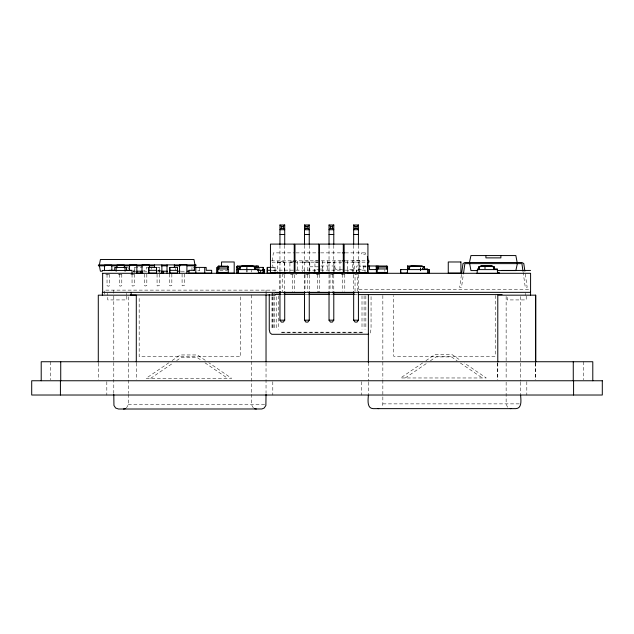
<?xml version="1.0" encoding="UTF-8"?>
<svg xmlns="http://www.w3.org/2000/svg" width="634" height="634" viewBox="0 0 634 634"><rect width="100%" height="100%" fill="white"/><g stroke="black" fill="none" stroke-linecap="round" stroke-linejoin="round"><path stroke-width="0.48" stroke-dasharray="3.17 2.38" d="M134.804 273.08L134.804 267.389L142.563 267.389M159.3 273.08L159.3 267.389L157.359 267.389M275.037 273.08L275.037 267.389L271.637 267.389M322.833 273.08L322.833 265.971M334.007 273.08L334.007 265.971M356.593 273.08L356.593 265.971M365.057 273.08L365.057 265.971M128.258 394.388L128.227 404.864L126.412 408.034M382.841 380.218L382.841 403.866L381.462 407.242M272.351 260.836L273.349 252.871L295.024 252.871M461.394 274.982L459.634 287.392L461.497 287.487L463.652 272.319M370.177 333.016L371.056 329.197L371.056 295.404M168.89 362.751L146.066 378.347L231.656 378.347L208.832 362.751M172.147 360.524L180.302 354.953L197.42 354.953L205.567 360.524M150.662 378.347L173.367 362.83M176.617 360.611L181.475 357.291L196.881 357.291L201.747 360.611M422.656 362.925L400.648 377.967L486.238 377.967L464.223 362.925M425.913 360.698L434.884 354.572L452.002 354.572L460.966 360.698M405.245 377.967L427.142 363.005M430.383 360.786L436.057 356.91L451.463 356.91L457.146 360.786M296.007 252.871L319.647 252.871M320.63 252.871L341.322 252.871M345.261 252.871L366.935 252.871M271.344 260.836L341.805 260.82M345.268 260.836L367.934 260.836M317.705 260.994L314.947 260.994L314.947 273.088M293.605 261.176L289.92 261.176L289.92 273.27L291.236 274.673L295.991 274.673L297.291 273.27L297.291 261.176L294.525 261.176M352.472 262.08L359.843 262.08M341.805 262.167L272.351 262.183L273.349 270.147L295.024 270.147M345.268 262.183L367.934 262.183M314.947 262.341L317.705 262.341M327.453 262.254L334.823 262.254M302.434 262.436L309.804 262.436M277.415 262.611L284.777 262.611M289.92 262.524L295.452 262.524M365.905 265.971L354.771 265.971L354.771 269.585L347.923 269.585L347.923 272.208M318.498 266.819L307.839 266.819L307.839 273.214M366.167 266.819L359.383 266.819L359.383 273.214M126.8 267.437L128.258 267.437L128.258 269.363M147.722 267.437L146.311 267.437L146.311 270.322L143.569 270.322M320.027 269.585L314.163 269.585L314.163 272.208M342.614 269.585L335.774 269.585L335.774 265.971L321.01 265.971L321.01 269.585M296.007 270.147L319.647 270.147M320.63 270.147L344.278 270.147M345.261 270.147L366.935 270.147M157.359 270.282L159.3 270.282M197.776 270.282L199.718 270.282M219.824 270.282L227.582 270.282M272.129 270.282L275.037 270.282M160.862 270.322L158.12 270.322L158.12 267.437M132.91 271.209L135.866 271.209M143.752 271.209L147.69 271.209M157.541 271.209L160.497 271.209M181.181 271.209L185.12 271.209M130.802 274.213L135.557 274.213M105.783 274.332L110.538 274.332M118.289 274.276L123.044 274.276M341.282 274.316L346.029 274.316M316.255 274.49L321.01 274.49M330.766 274.403L333.524 274.403M305.747 274.585L308.504 274.585M283.477 274.76L282.225 274.76L282.225 291.703M358.899 289.746L529.113 289.746M275.497 290.126L104.317 290.126L104.317 294.976M280.957 294.438L283.263 294.438M305.453 294.438L308.393 294.438M330.48 294.438L332.446 294.438M355.072 294.438L357.394 294.438M382.841 403.866L520.617 403.866M128.258 404.246L266.034 404.246M460.387 363.005L482.276 377.967M204.996 362.83L227.693 378.347M253.41 408.034L251.595 404.864L251.555 394.388M507.525 407.242L506.138 403.866L506.138 380.218M525.269 274.023L527.163 287.392L525.301 287.487L523.153 272.319M583.28 361.737L583.28 379.806M535.714 363.044L535.714 379.766M535.635 363.044L535.635 379.766M526.806 381.708L526.806 395.022M526.22 296.118L526.22 299.922L507.2 299.922L507.2 296.118M525.697 293.296L525.697 295.198M520.617 296.561L520.617 381.224M520.617 382.207L520.617 394.015M506.138 296.466L506.138 379.227M497.785 363.044L497.785 379.766M497.706 363.044L497.706 379.766M495.233 295.476L495.233 356.316L393.754 356.316L393.754 295.476M485.668 266.93L485.668 268.951M484.733 267.065L484.733 268.856M422.315 267.778L422.315 269.585M422.22 267.778L422.22 269.585M420.548 267.746L420.548 272.192M420.453 267.746L420.453 272.192M384.838 269.585L384.838 271.328M382.841 295.484L382.841 379.227M368.37 362.513L368.37 381.224M368.37 382.207L368.37 394.015M365.85 295.824L365.85 329.197M365.469 252.871L365.469 254.218L361.515 254.218L361.515 252.871M364.09 295.824L364.09 329.197M363.234 265.971L363.234 269.585L356.387 269.585L356.387 272.208M362.006 295.824L362.006 329.197M361.586 381.708L361.586 395.022M359.89 260.836L359.89 262.183M359.843 271.891L359.843 260.725L352.472 260.725L352.472 272.826M358.416 245.303L358.416 271.019M358.416 274.855L358.416 290.681M357.291 291.164L357.291 274.229L355.04 274.229L355.04 291.164M353.661 245.303L353.661 271.019M353.661 274.855L353.661 290.681M347.337 260.82L347.337 272.913M344.785 274.316L344.785 291.26M342.526 274.316L342.526 291.26M339.967 260.82L339.967 272.913M334.823 260.907L334.823 271.138M333.785 245.303L333.785 271.019M333.785 274.855L333.785 290.681M332.271 274.403L332.271 291.347M330.021 274.403L330.021 290.404M329.03 245.303L329.03 271.019M329.03 274.855L329.03 290.681M327.453 260.907L327.453 273M322.31 260.994L322.31 273.088M319.758 274.49L319.758 291.434M317.507 274.49L317.507 291.434M309.804 271.32L309.804 261.081L302.434 261.081L302.434 273.183M309.249 245.303L309.249 271.019M309.249 274.855L309.249 290.681M307.252 274.585L307.252 291.521M304.994 274.585L304.994 290.586M304.494 245.303L304.494 271.019M304.494 274.855L304.494 290.681M294.739 274.673L294.739 291.616M292.488 274.673L292.488 291.616M284.777 271.495L284.777 261.263L277.415 261.263L277.415 273.357M284.714 245.303L284.714 271.019M284.714 274.855L284.714 290.681M279.974 274.76L279.974 290.76M279.959 245.303L279.959 271.019M279.959 274.855L279.959 290.681M278.302 295.824L278.302 329.197M276.218 296.807L276.218 329.197M275.037 267.389L275.037 272.144M274.451 292.884L274.451 295.824M274.451 296.807L274.451 329.197M273.111 292.884L273.111 295.824M273.111 296.807L273.111 329.197M272.794 381.708L272.794 395.022M272.271 292.884L272.271 295.824M272.271 296.807L272.271 329.197M271.986 292.884L271.986 295.824M271.986 296.807L271.986 329.197M266.106 292.884L266.106 294.438M266.034 290.126L266.034 294.976M266.034 362.894L266.034 393.413M259.251 268.356L259.251 270.282M251.492 270.282L251.492 272.144M251.555 294.881L251.555 393.405M247.094 267.041L247.094 268.745M246.333 267.603L246.333 268.951M240.651 296.839L240.651 356.696L139.171 356.696L139.171 296.839M199.718 267.389L199.718 272.144M191.959 267.389L191.959 270.282M184.351 273.975L184.351 285.435L182.663 285.839L182.093 285.435L182.093 273.975M175.753 268.356L175.753 270.282M171.838 274.031L171.838 285.49L170.15 285.902L169.587 285.49L169.587 274.031M159.3 267.389L159.3 272.144M159.324 274.094L159.324 285.554L157.636 285.966L157.073 285.554L157.073 274.094M151.542 267.389L151.542 269.284M146.819 274.15L146.819 285.609L145.131 286.021L144.568 285.609L144.568 274.15M136.294 363.044L136.278 379.766M134.804 267.389L134.804 272.144M134.305 274.213L134.305 285.672L132.617 286.085L132.054 285.672L132.054 274.213M133.734 270.322L133.734 272.192M128.258 296.847L128.258 393.405M126.8 296.118L126.8 299.922L107.78 299.922L107.78 296.118M126.277 293.296L126.277 295.198M121.791 274.276L121.791 285.736L120.103 286.148L119.541 285.736L119.541 274.276M113.787 290.126L113.787 294.976M113.787 295.959L113.787 393.413M109.286 274.332L109.286 285.791L108.723 286.203L107.035 285.791L107.035 274.332M107.257 293.296L107.257 295.198M106.813 381.708L106.813 395.022M98.302 363.044L98.286 379.766M50.72 361.737L50.72 379.806M362.767 332.208L280.363 332.208L362.767 332.208M246.951 272.2L246.951 267.778L246.943 272.192"/><path stroke-width="0.95" d="M148.752 273.127L148.752 267.437L156.511 267.437L156.511 273.127L148.752 273.127L148.752 267.437M156.511 273.127L156.511 267.437M169.769 273.127L169.769 267.437L177.528 267.437L177.528 273.127L169.769 273.127L169.769 267.437M177.528 273.127L177.528 267.437M195.787 273.127L195.787 267.437M204.719 273.127L204.719 267.437M263.245 267.389L263.245 273.08L263.245 267.389L255.486 267.389L255.486 269.315M275.037 273.08L267.279 273.08L267.279 267.389L271.352 267.389M367.768 273.08L367.768 265.971L386.795 266.042L387.556 266.304L387.556 273.389L377.175 273.389L377.175 266.367L378.11 266.042L378.11 268.951L377.175 269.751M367.379 266.605L367.934 262.183L368.933 262.183L368.933 260.836L367.934 260.836L367.379 256.405M461.528 274.023L463.018 263.522L464.888 262.516L521.917 262.516L523.779 263.522L524.865 271.162M463.533 273.167L464.888 263.625L521.917 263.625L523.002 271.257M99.403 264.909L100.41 259.528L193.988 259.528L194.987 264.909M194.155 270.314L194.987 265.828M284.714 291.608L284.714 320.178L283.327 322.08L281.345 322.08L279.959 320.178L279.959 291.608M309.249 291.608L309.249 320.178L307.862 322.08L305.881 322.08L304.494 320.178L304.494 291.608M333.785 291.608L333.785 320.178L332.398 322.08L330.417 322.08L329.03 320.178L329.03 291.608M358.416 291.608L358.416 320.178L357.029 322.08L355.048 322.08L353.661 320.178L353.661 291.608M281.345 228.351L279.959 229.738L284.714 229.714L283.327 228.351L281.345 228.351L281.345 226.362L279.959 224.983L284.714 224.983L284.714 244.478M283.327 228.351L283.327 226.362L284.714 224.983M305.881 228.351L304.494 229.738L309.249 229.738L307.862 228.351L305.881 228.351L305.881 226.362L304.494 224.983L309.249 224.983L309.249 244.478M307.862 228.351L307.862 226.362L309.249 224.983M330.417 228.351L329.03 229.738L333.785 229.738L332.398 228.351L330.417 228.351L330.417 226.362L329.03 224.983L333.785 224.983L333.785 244.478M332.398 228.351L332.398 226.362L333.785 224.983M355.048 228.351L353.661 229.738L358.416 229.714L357.029 228.351L355.048 228.351L355.048 226.362L353.661 224.983L358.416 224.983L358.416 244.478M357.029 228.351L357.029 226.362L358.416 224.983M424.542 268.951L423.892 269.601L423.892 267.041L422.054 266.304L411.339 266.304L409.501 267.041L409.501 269.601L408.859 268.951L408.859 266.93L411.07 266.042L421.99 266.367L424.542 266.93L424.542 268.951L427.625 268.951L427.625 272.43L429.4 272.43L429.4 273.389L407.226 273.389L407.67 268.951L408.859 268.951M494.346 268.951L493.696 269.601L493.696 267.041L491.857 266.304L481.143 266.304L479.304 267.041L479.304 269.601L478.662 268.951L478.662 266.93L480.873 266.042L492.127 266.042L494.346 266.93L494.346 268.951L497.428 268.951L497.428 272.43L499.204 272.43L499.204 273.389L477.03 273.389L477.473 268.951L478.662 268.951M237.901 270.282L237.948 273.389L260.122 273.389L260.122 272.43L258.347 272.43L258.347 268.951L255.264 268.951L254.614 269.601L254.614 267.041L252.776 266.304L242.061 266.304L240.223 267.041L240.223 269.601L239.581 268.951L239.581 266.93L241.792 266.042L253.045 266.042L255.264 266.93L255.193 269.315M421.99 266.367L424.542 266.93M480.873 266.042L492.127 266.042M217.882 269.751L218.817 268.951L227.503 268.951L228.264 269.601M236.712 269.751L237.647 268.951L239.581 268.951M368.719 334.229L271.78 334.308L269.981 332.779L269.26 329.735L269.252 294.438M218.817 266.042L217.882 266.367L217.882 273.389L228.264 273.389L228.264 266.304L218.817 266.042L218.817 268.951M258.458 267.778L258.458 265.971L237.647 266.042L236.712 266.367L236.712 273.389M125.334 408.661L123.503 409.017M255.264 266.93L252.712 266.367M494.346 266.93L491.794 266.367M217.882 267.065L228.264 267.041M236.712 267.065L240.54 266.93M377.175 267.065L387.556 267.041M378.086 408.637L378.712 408.597M281.345 226.362L283.327 226.362M305.881 226.362L307.862 226.362M330.417 226.362L332.398 226.362M355.048 226.362L357.029 226.362M279.959 234.469L284.714 234.469M304.494 234.469L309.249 234.469M329.03 234.469L333.785 234.469M353.661 234.469L358.416 234.469M342.305 252.871L344.278 252.871M342.312 260.836L344.571 260.82M293.605 261.176L295.452 261.176M105.315 265.828L98.405 265.828L98.405 264.909L195.993 264.909L195.993 265.828L187.109 265.828M111.227 265.828L117.139 265.828M124.042 265.828L129.954 265.828M136.849 265.828L142.761 265.828M149.664 265.828L154.585 265.828M161.488 265.828L167.4 265.828M174.295 265.828L180.207 265.828M407.456 265.971L422.323 266.042M193.901 267.389L206.185 267.437L206.185 270.322L211.661 270.322L211.661 273.127L188.892 273.127L188.892 270.322L194.369 270.322L194.369 267.437M378.11 268.951L386.795 268.951L387.556 269.601M238.392 269.601L258.347 269.601M262.809 269.585L264.544 269.585L264.544 273.08L260.336 273.08M407.551 269.585L400.609 269.585L400.609 273.08L407.448 273.08M407.67 269.601L429.155 269.585L429.155 273.08M477.473 269.601L497.428 269.601M257.428 270.282L263.245 270.282M267.279 270.282L271.162 270.282M109.262 270.322L114.738 270.322L114.738 267.437L126.546 267.437L126.546 270.322L132.023 270.322L132.023 273.127M148.752 270.322L156.511 270.322M169.769 270.322L177.528 270.322M102.343 270.441L131.119 270.441M501.756 270.441L530.547 270.441M477.782 270.567L470.951 270.567L469.453 262.516L470.951 255.565L515.854 255.565L517.352 263.625L515.854 270.567L497.31 270.567M102.375 271.209L100.41 271.209L99.403 265.828M136.857 271.209L142.761 271.209M161.48 271.209L167.392 271.209M177.243 271.209L180.199 271.209M187.093 271.209L189.059 271.209M217.882 272.43L228.264 272.43M237.948 272.43L238.392 272.43L238.392 268.951M377.175 272.43L387.556 272.43M136.746 273.08L140.621 273.08M142.801 273.127L140.835 273.127L140.835 271.257M160.996 273.127L163.596 273.127L163.596 271.257M228.351 273.103L234.192 273.103L234.192 261.977L221.543 261.977L221.543 266.613M314.163 273.08L329.347 273.08M334.007 273.08L342.614 273.08M347.923 273.08L353.701 273.08M357.528 273.08L376.374 273.08L376.374 269.585L369.535 269.585L369.535 265.971M102.312 273.294L530.595 273.294L530.571 295.198M318.07 292.044L319.195 292.044M530.595 292.345L102.367 292.345L102.375 295.198M275.6 292.884L280.608 292.884M283.889 292.884L304.906 292.884M308.837 292.884L329.498 292.884M332.89 292.884L354.454 292.884M275.6 294.438L280.315 294.438M283.889 294.438L304.906 294.438M308.837 294.438L329.498 294.438M332.89 294.438L354.454 294.438M358.899 294.596L502.057 294.596M130.501 294.976L275.497 294.976M279.959 320.178L284.714 320.178M304.494 320.178L309.249 320.178M329.03 320.178L333.785 320.178M353.661 320.178L358.416 320.178M510.275 408.597L510.893 408.637M256.31 409.017L254.488 408.661M478.662 266.93L479.462 267.065M408.859 266.93L409.659 267.065M239.581 266.93L240.381 267.065M247.094 266.304L246.333 266.042L246.333 266.93M279.974 291.703L280.537 292.314M592.79 380.757L592.79 361.737L41.21 361.737L41.21 380.757M573.58 380.757L573.58 395.022M573.271 361.737L573.271 380.757M535.714 362.062L535.714 295.167L497.785 295.167L497.785 362.062M535.635 295.167L535.635 362.062M520.617 395.006C520.76 399.04 522.503 408.359 515.862 408.637L373.125 408.637C366.484 408.359 368.227 399.04 368.37 395.006M500.884 255.565L500.884 257.879L485.913 257.879L485.913 255.565M429.059 269.585L429.059 273.08M407.551 265.971L407.456 269.585M400.704 269.585L400.704 273.08M386.795 266.042L386.795 268.951M376.231 265.971L376.231 269.521M368.37 294.596L368.37 362.513M358.416 271.899L358.416 273.967M353.661 224.983L353.661 244.478M353.661 271.899L353.661 273.967M333.785 271.899L333.785 273.967M329.03 224.983L329.03 244.478M329.03 271.899L329.03 273.967M309.249 271.899L309.249 273.967M304.494 224.983L304.494 244.478M304.494 271.899L304.494 273.967M284.714 271.899L284.714 273.967M279.959 224.983L279.959 244.478M279.959 271.899L279.959 273.967M267.279 267.389L267.279 273.08M266.034 294.976L266.034 361.911M266.034 394.396L265.876 405.475L264.18 408.034L261.897 408.978L118.542 409.017L115.642 408.034L113.946 405.475L113.787 394.396M264.156 270.036L264.156 273.08M260.669 270.282L260.669 273.08M256.881 265.971L256.881 267.746M237.647 266.042L237.647 268.951M227.503 266.042L227.503 268.951M186.903 273.024L186.903 264.838L179.533 264.838L179.533 273.024M174.39 264.901L174.39 267.635M167.019 264.901L167.019 273.08M161.876 264.964L161.876 273.143M154.514 264.964L154.514 267.691M149.37 267.754L149.37 265.02L142 265.02L142 273.206M136.857 273.262L136.857 265.083L129.487 265.083L129.487 270.536M136.294 362.062L136.294 295.167L98.286 295.167L98.286 362.062M131.151 292.345L131.151 295.198M125.088 267.437L125.088 271.225M124.343 267.873L124.343 265.147L116.981 265.147L116.981 267.873M116.149 267.437L116.149 271.225M111.838 270.663L111.838 265.202L104.467 265.202L104.467 270.663M102.645 273.294L102.645 292.314M60.729 361.737L60.729 380.757M60.42 380.757L60.42 395.022M217.066 267.389L217.066 273.08L217.066 267.389M294.224 244.098L270.449 244.098L270.449 272.628L294.224 272.628L294.224 244.098M318.759 244.098L294.984 244.098L294.984 272.628L318.759 272.628L318.759 244.098M343.295 244.098L319.52 244.098L319.52 272.628L343.295 272.628L343.295 244.098M367.926 244.098L344.151 244.098L344.151 272.628L367.926 272.628L367.926 244.098M460.91 261.977L448.262 261.977L448.262 273.103L460.91 273.103L460.91 261.977M602.3 380.757L31.7 380.757L31.7 395.022L602.3 395.022L602.3 380.757"/></g></svg>
